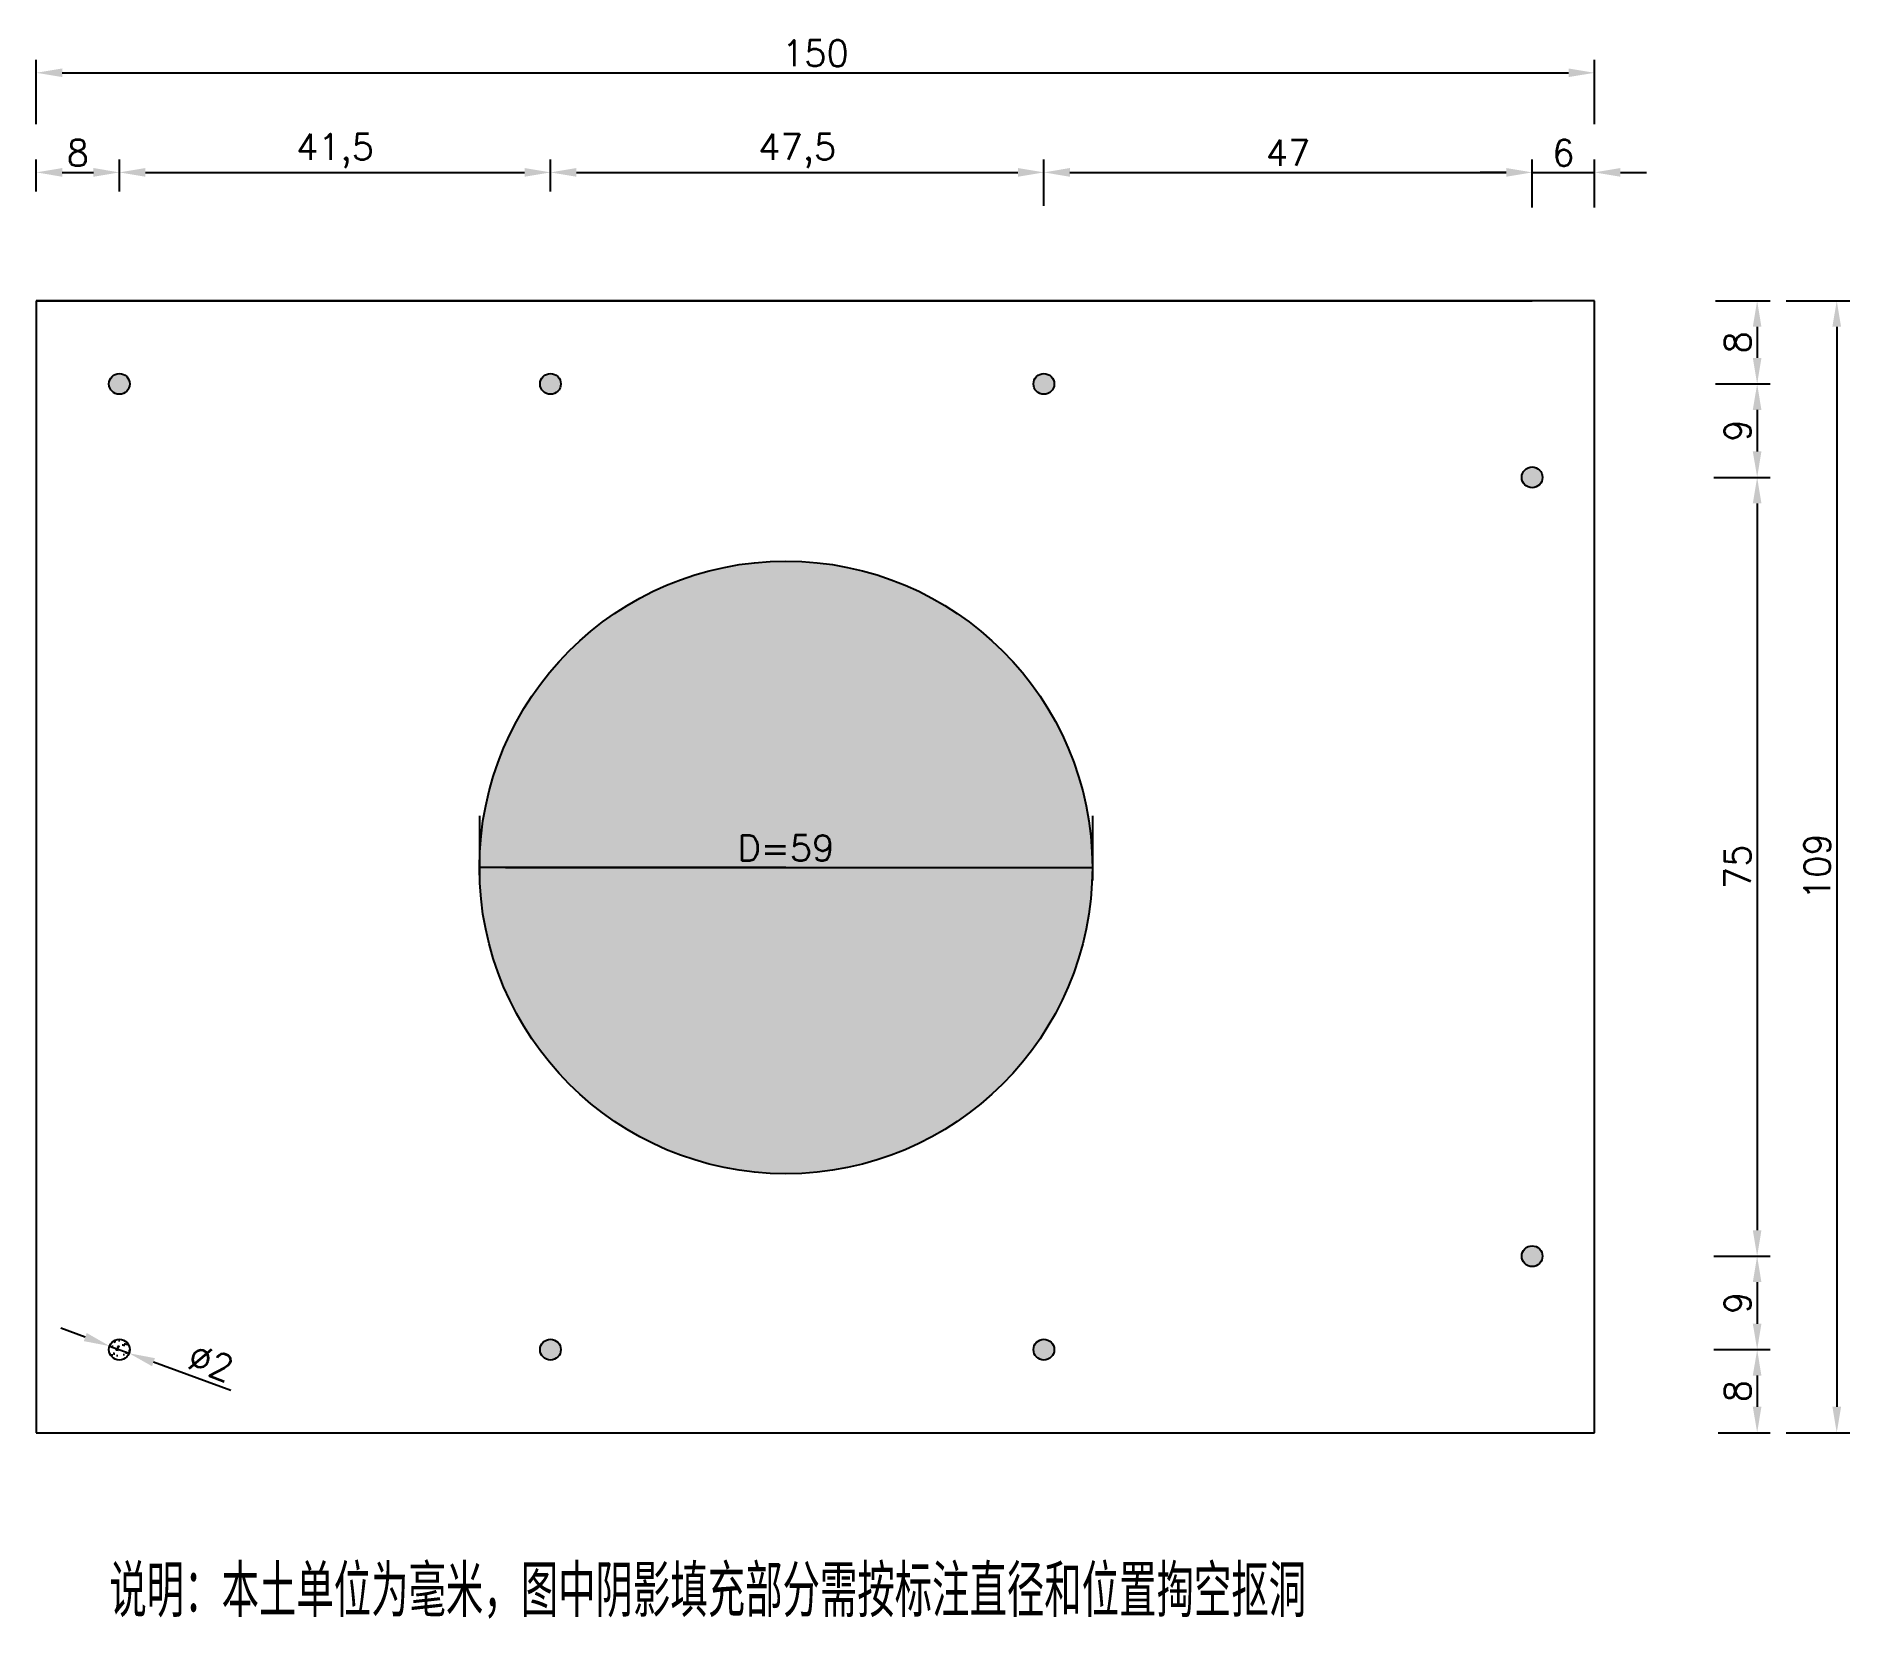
# Model space of a CAD drawing. Header units: millimetres. Extents: x 899 to 1073, y 695 to 848.
import ezdxf

# ---------------------------------------------------------------- set-up
doc = ezdxf.new("R2010")
doc.units = ezdxf.units.MM
doc.styles.get("Standard").update_dxf_attribs({"font": 'txt', "bigfont": 'gbcbig.shx'})
doc.dimstyles.new('ISO-25', dxfattribs={"dimtxt": 2.5, "dimasz": 2.5, "dimexe": 1.25, "dimexo": 0.625, "dimtad": 1, "dimtxsty": 'Standard', "dimcen": 2.5, "dimadec": 0, "dimazin": 0, "dimtfac": 1, "dimtmove": 0, "dimatfit": 3, "dimfxl": 1, "dimarcsym": 0})
pattern_1 = [(50, (0, 0), (1.8218467, -0.1593909), [0.1905, -2.0955]), (355, (0, 0), (-0.3524283, 1.9105664), [0.1524, -1.6764]), (100.451, (0.1518, -0.0133), (1.469425, 1.7511669), [0.1619, -1.7809]), (46.1842, (0, 0.508), (2.7107904, -0.4204233), [0.28575, -3.14325]), (96.6356, (0.226, 0.473), (2.3740423, 2.4742556), [0.24285, -2.67135]), (351.184, (0, 0.508), (2.374046, 2.474251), [0.2286, -2.5146]), (21, (0.254, 0.381), (1.5161488, -1.0226552), [0.1905, -2.0955]), (326, (0.254, 0.381), (0.6180203, 1.8418797), [0.1524, -1.6764]), (71.4514, (0.3803, 0.2958), (2.134165, 0.8192286), [0.1619, -1.7809]), (37.5, (0, 0), (0.03088603, 0.8455504), [0, -1.65608, 0, -1.7018, 0, -1.68275]), (7.5, (0, 0), (0.6681966, 1.00180575), [0, -0.97028, 0, -1.61798, 0, -0.64135]), (327.5, (-0.5664, 0), (1.35590595, -0.05728744), [0, -0.635, 0, -1.9812, 0, -2.6289]), (317.5, (-0.8204, 0), (1.4812918, 0.2542649), [0, -0.8255, 0, -1.31572, 0, -1.8669])]

# ---------------------------------------------------------------- blocks, each defined once
blk = doc.blocks.new('*D1')
at = {"color": 0, "lineweight": -2}
for p, q in [((898.73, 839.24), (898.73, 845.43)), ((1048.73, 839.24), (1048.73, 845.43)), ((901.23, 844.18), (1046.23, 844.18))]:
    blk.add_line(p, q, dxfattribs=at)
at = {"color": 0}
for points in [[(901.23, 844.6), (901.23, 843.77), (898.73, 844.18)], [(1046.23, 844.6), (1046.23, 843.77), (1048.73, 844.18)]]:
    blk.add_solid(points, dxfattribs=at)
at = {"layer": 'Defpoints', "color": 0}
for p in [(1048.73, 844.18), (898.73, 838.61), (1048.73, 838.61)]:
    blk.add_point(p, dxfattribs=at)
at = {"color": 0, "insert": (973.73, 846.06), "char_height": 2.5, "attachment_point": 5}
blk.add_mtext('150', dxfattribs=at)
blk = doc.blocks.new('*D2')
at = {"color": 0, "lineweight": -2}
for p, q in [((898.73, 832.74), (898.73, 835.84)), ((901.23, 834.59), (904.23, 834.59)), ((906.73, 832.74), (906.73, 835.84))]:
    blk.add_line(p, q, dxfattribs=at)
at = {"color": 0}
for points in [[(901.23, 835.01), (901.23, 834.17), (898.73, 834.59)], [(904.23, 835.01), (904.23, 834.17), (906.73, 834.59)]]:
    blk.add_solid(points, dxfattribs=at)
at = {"layer": 'Defpoints', "color": 0}
for p in [(906.73, 834.59), (898.73, 832.11), (906.73, 832.11)]:
    blk.add_point(p, dxfattribs=at)
at = {"color": 0, "insert": (902.73, 836.46), "char_height": 2.5, "attachment_point": 5}
blk.add_mtext('8', dxfattribs=at)
blk = doc.blocks.new('*D3')
at = {"color": 0, "lineweight": -2}
for p, q in [((906.73, 832.74), (906.73, 835.84)), ((909.23, 834.59), (945.73, 834.59)), ((948.23, 832.74), (948.23, 835.84))]:
    blk.add_line(p, q, dxfattribs=at)
at = {"color": 0}
for points in [[(909.23, 835.01), (909.23, 834.17), (906.73, 834.59)], [(945.73, 835.01), (945.73, 834.17), (948.23, 834.59)]]:
    blk.add_solid(points, dxfattribs=at)
at = {"layer": 'Defpoints', "color": 0}
for p in [(948.23, 834.59), (906.73, 832.11), (948.23, 832.11)]:
    blk.add_point(p, dxfattribs=at)
at = {"color": 0, "insert": (927.48, 836.67), "char_height": 2.5, "attachment_point": 5}
blk.add_mtext('41,5', dxfattribs=at)
blk = doc.blocks.new('*D4')
at = {"color": 0, "lineweight": -2}
for p, q in [((948.23, 832.74), (948.23, 835.84)), ((950.73, 834.59), (993.23, 834.59)), ((995.73, 832.74), (995.73, 835.84))]:
    blk.add_line(p, q, dxfattribs=at)
at = {"color": 0}
for points in [[(950.73, 835.01), (950.73, 834.17), (948.23, 834.59)], [(993.23, 835.01), (993.23, 834.17), (995.73, 834.59)]]:
    blk.add_solid(points, dxfattribs=at)
at = {"layer": 'Defpoints', "color": 0}
for p in [(995.73, 834.59), (948.23, 832.11), (995.73, 832.11)]:
    blk.add_point(p, dxfattribs=at)
at = {"color": 0, "insert": (971.98, 836.67), "char_height": 2.5, "attachment_point": 5}
blk.add_mtext('47,5', dxfattribs=at)
blk = doc.blocks.new('*D5')
at = {"color": 0, "lineweight": -2}
for p, q in [((995.73, 831.37), (995.73, 835.84)), ((998.23, 834.59), (1040.23, 834.59)), ((1042.73, 831.45), (1042.73, 835.84))]:
    blk.add_line(p, q, dxfattribs=at)
at = {"color": 0}
for points in [[(998.23, 835.01), (998.23, 834.17), (995.73, 834.59)], [(1040.23, 835.01), (1040.23, 834.17), (1042.73, 834.59)]]:
    blk.add_solid(points, dxfattribs=at)
at = {"layer": 'Defpoints', "color": 0}
for p in [(1042.73, 834.59), (995.73, 830.75), (1042.73, 830.82)]:
    blk.add_point(p, dxfattribs=at)
at = {"color": 0, "insert": (1019.23, 836.46), "char_height": 2.5, "attachment_point": 5}
blk.add_mtext('47', dxfattribs=at)
blk = doc.blocks.new('*D6')
at = {"color": 0, "lineweight": -2}
for p, q in [((1060.37, 822.22), (1065.64, 822.22)), ((1064.39, 819.72), (1064.39, 816.72)), ((1060.37, 814.22), (1065.64, 814.22))]:
    blk.add_line(p, q, dxfattribs=at)
at = {"color": 0}
for points in [[(1063.97, 819.72), (1064.8, 819.72), (1064.39, 822.22)], [(1063.97, 816.72), (1064.8, 816.72), (1064.39, 814.22)]]:
    blk.add_solid(points, dxfattribs=at)
at = {"layer": 'Defpoints', "color": 0}
for p in [(1059.74, 822.22), (1059.74, 814.22), (1064.39, 814.22)]:
    blk.add_point(p, dxfattribs=at)
at = {"color": 0, "insert": (1062.51, 818.22), "char_height": 2.5, "attachment_point": 5, "rotation": 90}
blk.add_mtext('8', dxfattribs=at)
blk = doc.blocks.new('*D7')
at = {"color": 0, "lineweight": -2}
for p, q in [((1060.37, 814.22), (1065.64, 814.22)), ((1064.39, 811.72), (1064.39, 807.72)), ((1060.37, 805.22), (1065.64, 805.22))]:
    blk.add_line(p, q, dxfattribs=at)
at = {"color": 0}
for points in [[(1063.97, 811.72), (1064.8, 811.72), (1064.39, 814.22)], [(1063.97, 807.72), (1064.8, 807.72), (1064.39, 805.22)]]:
    blk.add_solid(points, dxfattribs=at)
at = {"layer": 'Defpoints', "color": 0}
for p in [(1059.74, 814.22), (1059.74, 805.22), (1064.39, 805.22)]:
    blk.add_point(p, dxfattribs=at)
at = {"color": 0, "insert": (1062.51, 809.72), "char_height": 2.5, "attachment_point": 5, "rotation": 90}
blk.add_mtext('9', dxfattribs=at)
blk = doc.blocks.new('*D8')
at = {"color": 0, "lineweight": -2}
for p, q in [((1060.21, 805.22), (1065.64, 805.22)), ((1064.39, 802.72), (1064.39, 732.72)), ((1060.21, 730.22), (1065.64, 730.22))]:
    blk.add_line(p, q, dxfattribs=at)
at = {"color": 0}
for points in [[(1063.97, 802.72), (1064.8, 802.72), (1064.39, 805.22)], [(1063.97, 732.72), (1064.8, 732.72), (1064.39, 730.22)]]:
    blk.add_solid(points, dxfattribs=at)
at = {"layer": 'Defpoints', "color": 0}
for p in [(1059.59, 805.22), (1059.59, 730.22), (1064.39, 730.22)]:
    blk.add_point(p, dxfattribs=at)
at = {"color": 0, "insert": (1062.51, 767.72), "char_height": 2.5, "attachment_point": 5, "rotation": 90}
blk.add_mtext('75', dxfattribs=at)
blk = doc.blocks.new('*D9')
at = {"color": 0, "lineweight": -2}
for p, q in [((1060.21, 730.22), (1065.64, 730.22)), ((1064.39, 727.72), (1064.39, 723.72)), ((1060.21, 721.22), (1065.64, 721.22))]:
    blk.add_line(p, q, dxfattribs=at)
at = {"color": 0}
for points in [[(1063.97, 727.72), (1064.8, 727.72), (1064.39, 730.22)], [(1063.97, 723.72), (1064.8, 723.72), (1064.39, 721.22)]]:
    blk.add_solid(points, dxfattribs=at)
at = {"layer": 'Defpoints', "color": 0}
for p in [(1059.59, 730.22), (1059.59, 721.22), (1064.39, 721.22)]:
    blk.add_point(p, dxfattribs=at)
at = {"color": 0, "insert": (1062.51, 725.72), "char_height": 2.5, "attachment_point": 5, "rotation": 90}
blk.add_mtext('9', dxfattribs=at)
blk = doc.blocks.new('*D10')
at = {"color": 0, "lineweight": -2}
for p, q in [((1060.65, 721.22), (1065.64, 721.22)), ((1064.39, 718.72), (1064.39, 715.72)), ((1060.65, 713.22), (1065.64, 713.22))]:
    blk.add_line(p, q, dxfattribs=at)
at = {"color": 0}
for points in [[(1063.97, 718.72), (1064.8, 718.72), (1064.39, 721.22)], [(1063.97, 715.72), (1064.8, 715.72), (1064.39, 713.22)]]:
    blk.add_solid(points, dxfattribs=at)
at = {"layer": 'Defpoints', "color": 0}
for p in [(1060.03, 721.22), (1060.03, 713.22), (1064.39, 713.22)]:
    blk.add_point(p, dxfattribs=at)
at = {"color": 0, "insert": (1062.51, 717.22), "char_height": 2.5, "attachment_point": 5, "rotation": 90}
blk.add_mtext('8', dxfattribs=at)
blk = doc.blocks.new('*D11')
at = {"color": 0, "lineweight": -2}
for p, q in [((1067.18, 822.22), (1073.3, 822.22)), ((1072.05, 819.72), (1072.05, 715.72)), ((1067.18, 713.22), (1073.3, 713.22))]:
    blk.add_line(p, q, dxfattribs=at)
at = {"color": 0}
for points in [[(1071.63, 819.72), (1072.47, 819.72), (1072.05, 822.22)], [(1071.63, 715.72), (1072.47, 715.72), (1072.05, 713.22)]]:
    blk.add_solid(points, dxfattribs=at)
at = {"layer": 'Defpoints', "color": 0}
for p in [(1066.55, 822.22), (1066.55, 713.22), (1072.05, 713.22)]:
    blk.add_point(p, dxfattribs=at)
at = {"color": 0, "insert": (1070.18, 767.72), "char_height": 2.5, "attachment_point": 5, "rotation": 90}
blk.add_mtext('109', dxfattribs=at)
blk = doc.blocks.new('*D13')
at = {"color": 0, "lineweight": -2}
for p, q in [((941.39, 772.64), (941.39, 766.41)), ((1000.39, 772.64), (1000.39, 766.41)), ((943.89, 767.66), (997.89, 767.66))]:
    blk.add_line(p, q, dxfattribs=at)
at = {"color": 0}
for points in [[(943.89, 768.07), (943.89, 767.24), (941.39, 767.66)], [(997.89, 768.07), (997.89, 767.24), (1000.39, 767.66)]]:
    blk.add_solid(points, dxfattribs=at)
at = {"layer": 'Defpoints', "color": 0}
for p in [(941.39, 773.26), (1000.39, 773.26), (1000.39, 767.66)]:
    blk.add_point(p, dxfattribs=at)
at = {"color": 0, "insert": (970.89, 769.53), "char_height": 2.5, "attachment_point": 5}
blk.add_mtext('D=59', dxfattribs=at)
blk = doc.blocks.new('*D14')
at = {"color": 0, "lineweight": -2}
for p, q in [((903.44, 722.43), (901.1, 723.29)), ((905.79, 721.56), (907.66, 720.87)), ((917.44, 717.27), (910.01, 720.01))]:
    blk.add_line(p, q, dxfattribs=at)
at = {"color": 0}
for points in [[(903.59, 722.82), (903.3, 722.04), (905.79, 721.56)], [(910.15, 720.4), (909.87, 719.62), (907.66, 720.87)]]:
    blk.add_solid(points, dxfattribs=at)
at = {"layer": 'Defpoints', "color": 0}
for p in [(905.79, 721.56), (907.66, 720.87)]:
    blk.add_point(p, dxfattribs=at)
at = {"color": 0, "insert": (915.54, 719.97), "char_height": 2.5, "attachment_point": 5, "rotation": 339.7727}
blk.add_mtext('∅2', dxfattribs=at)
blk = doc.blocks.new('*D15')
at = {"color": 0, "lineweight": -2}
for p, q in [((1040.23, 834.59), (1037.73, 834.59)), ((1042.73, 831.2), (1042.73, 835.84)), ((1042.73, 834.59), (1048.73, 834.59)), ((1048.73, 831.2), (1048.73, 835.84)), ((1051.23, 834.59), (1053.73, 834.59))]:
    blk.add_line(p, q, dxfattribs=at)
at = {"color": 0}
for points in [[(1040.23, 835.01), (1040.23, 834.17), (1042.73, 834.59)], [(1051.23, 835.01), (1051.23, 834.17), (1048.73, 834.59)]]:
    blk.add_solid(points, dxfattribs=at)
at = {"layer": 'Defpoints', "color": 0}
for p in [(1048.73, 834.59), (1042.73, 830.57), (1048.73, 830.57)]:
    blk.add_point(p, dxfattribs=at)
at = {"color": 0, "insert": (1045.73, 836.46), "char_height": 2.5, "attachment_point": 5}
blk.add_mtext('6', dxfattribs=at)

msp = doc.modelspace()

# ---------------------------------------------------------------- hatches: boundary and pattern name
h = msp.add_hatch()
h.set_pattern_fill('AR-CONC', color=256, scale=0.01, style=0)
h.set_pattern_definition(pattern_1)
h.paths.add_polyline_path([(905.725, 814.219, 1), (907.725, 814.219, 1)])
h.paths.add_polyline_path([(947.225, 814.219, 1), (949.225, 814.219, 1)])
h.paths.add_polyline_path([(994.725, 814.219, 1), (996.725, 814.219, 1)])
h.paths.add_polyline_path([(1041.725, 805.219, 1), (1043.725, 805.219, 1)])
h.paths.add_polyline_path([(1041.725, 730.219, 1), (1043.725, 730.219, 1)])
h.paths.add_polyline_path([(994.725, 721.219, 1), (996.725, 721.219, 1)])
h.paths.add_polyline_path([(947.225, 721.219, 1), (949.225, 721.219, 1)])
h = msp.add_hatch()
h.set_pattern_fill('AR-CONC', color=256, scale=0.01, style=0)
h.set_pattern_definition(pattern_1)
h.paths.add_polyline_path([(1000.39, 767.656, 1), (941.39, 767.656), (970.89, 767.656)])
h.paths.add_polyline_path([(1000.39, 767.656), (970.89, 767.656), (941.39, 767.656, 1)])
h.paths.add_polyline_path([(965.681, 771.406), (976.098, 771.406), (976.098, 767.656), (965.681, 767.656)], flags=24)
h = msp.add_hatch()
h.set_pattern_fill('AR-CONC', color=256, scale=0.01, style=0)
h.set_pattern_definition(pattern_1)
h.paths.add_polyline_path([(905.725, 721.219, 1), (907.725, 721.219, 1)])

# ---------------------------------------------------------------- linework, layer by layer
for p, q in [((1048.725, 822.219), (898.725, 822.219)), ((898.725, 822.219), (898.725, 713.219)), ((898.725, 822.219), (906.725, 822.219)), ((898.725, 822.219), (948.225, 822.219)), ((898.725, 822.219), (995.725, 822.219)), ((898.725, 822.219), (1042.725, 822.219)), ((898.725, 822.219), (898.725, 814.219)), ((1048.725, 713.219), (1048.725, 822.219)), ((970.89, 767.656), (941.39, 767.656)), ((970.89, 767.656), (1000.39, 767.656)), ((898.725, 713.219), (1048.725, 713.219))]:
    msp.add_line(p, q)
for centre, radius in [((906.725, 814.219), 1), ((948.225, 814.219), 1), ((995.725, 814.219), 1), ((1042.725, 805.219), 1), ((970.89, 767.656), 29.5), ((1042.725, 730.219), 1), ((906.725, 721.219), 1), ((948.225, 721.219), 1), ((995.725, 721.219), 1)]:
    msp.add_circle(centre, radius)

# ---------------------------------------------------------------- texts
at = {"insert": (905.765, 700.467), "char_height": 5, "width": 122.74036, "attachment_point": 1}
msp.add_mtext('说明：本土单位为毫米，图中阴影填充部分需按标注直径和位置掏空抠洞', dxfattribs=at)

# ---------------------------------------------------------------- dimensions: what is measured, and where the dimension line sits
at = {"color": 3}
for base, p1, p2, picture, middle in [((1048.725, 844.185), (898.725, 838.611), (1048.725, 838.611), '*D1', (973.725, 846.06)), ((906.725, 834.589), (898.725, 832.114), (906.725, 832.114), '*D2', (902.725, 836.464)), ((948.225, 834.589), (906.725, 832.114), (948.225, 832.114), '*D3', (927.475, 836.673)), ((995.725, 834.589), (948.225, 832.114), (995.725, 832.114), '*D4', (971.975, 836.673)), ((1042.725, 834.589), (995.725, 830.746), (1042.725, 830.822), '*D5', (1019.225, 836.464)), ((1048.725, 834.589), (1042.725, 830.573), (1048.725, 830.573), '*D15', (1045.725, 836.464))]:
    dim = msp.add_linear_dim(base=base, p1=p1, p2=p2, dimstyle='ISO-25', dxfattribs=at)
    dim.commit()
    dim.dimension.update_dxf_attribs({"geometry": picture, "text_midpoint": middle})
for base, p1, p2, picture, middle in [((1064.385, 814.219), (1059.744, 822.219), (1059.744, 814.219), '*D6', (1062.51, 818.219)), ((1072.051, 713.219), (1066.555, 822.219), (1066.555, 713.219), '*D11', (1070.176, 767.719)), ((1064.385, 805.219), (1059.744, 814.219), (1059.744, 805.219), '*D7', (1062.51, 809.719)), ((1064.385, 730.219), (1059.586, 805.219), (1059.586, 730.219), '*D8', (1062.51, 767.719)), ((1064.385, 721.219), (1059.586, 730.219), (1059.586, 721.219), '*D9', (1062.51, 725.719)), ((1064.385, 713.219), (1060.026, 721.219), (1060.026, 713.219), '*D10', (1062.51, 717.219))]:
    dim = msp.add_linear_dim(base=base, p1=p1, p2=p2, angle=90, dimstyle='ISO-25', dxfattribs=at)
    dim.commit()
    dim.dimension.update_dxf_attribs({"geometry": picture, "text_midpoint": middle})
dim = msp.add_aligned_dim(p1=(941.39, 773.261), p2=(1000.39, 773.261), distance=-5.605, text='D=59', dimstyle='ISO-25', dxfattribs=at)
dim.commit()
dim.dimension.update_dxf_attribs({"geometry": '*D13', "text_midpoint": (970.89, 769.531)})
dim = msp.add_diameter_dim_2p(p1=(905.787, 721.564), p2=(907.664, 720.873), dimstyle='ISO-25', dxfattribs=at)
dim.commit()
dim.dimension.update_dxf_attribs({"geometry": '*D14', "text_midpoint": (915.545, 719.967)})

doc.saveas('drawing.dxf')
